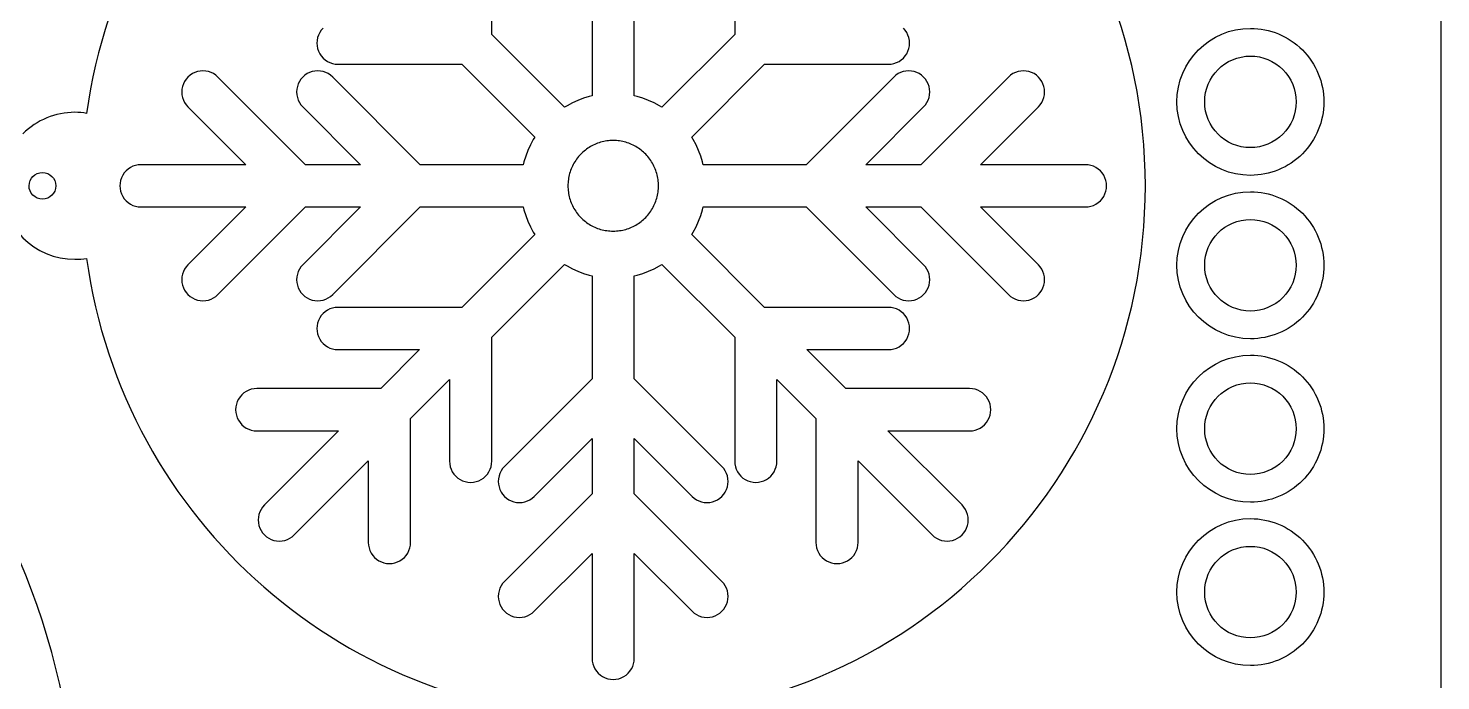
# Model space of a CAD drawing. Extents: x -10 to 300, y 40 to 641.
# Drawn here: x 149.9 to 299.8, y 134.8 to 204 of the extents above; entities that cross this region are included whole.
import ezdxf

# ---------------------------------------------------------------- set-up
doc = ezdxf.new("R2010")
doc.units = 0
doc.layers.add('Laag_1', color=7, linetype='CONTINUOUS')

msp = doc.modelspace()

# ---------------------------------------------------------------- linework, layer by layer
at = {"layer": 'Laag_1', "color": 1}
for p, q in [((299.83999, 639.840006), (299.83999, 40.160049)), ((199.126837, 203.336287), (199.126837, 216.485877)), ((224.909816, 216.485877), (224.909816, 203.336287)), ((209.777416, 207.747877), (209.777416, 196.814633)), ((214.25921, 196.814633), (214.25921, 207.747877)), ((181.223508, 203.992618), (181.030368, 203.772249)), ((243.00615, 203.772249), (242.813142, 203.992618)), ((180.586451, 202.700569), (180.56726, 202.408097)), ((180.56726, 202.408097), (180.586451, 202.115598)), ((180.643615, 202.988063), (180.586451, 202.700569)), ((180.737741, 203.265632), (180.643615, 202.988063)), ((180.867566, 203.528518), (180.737741, 203.265632)), ((181.030368, 203.772249), (180.867566, 203.528518)), ((206.857777, 195.605281), (199.126837, 203.336287)), ((224.909816, 203.336287), (217.178863, 195.605281)), ((243.169073, 203.528518), (243.00615, 203.772249)), ((243.29891, 203.265632), (243.169073, 203.528518)), ((243.393037, 202.988063), (243.29891, 203.265632)), ((243.450168, 202.700569), (243.393037, 202.988063)), ((243.469375, 202.408097), (243.450085, 202.700569)), ((243.450168, 202.115598), (243.469458, 202.408097)), ((180.586451, 202.115598), (180.643615, 201.828103)), ((180.643615, 201.828103), (180.737741, 201.550534)), ((180.737741, 201.550534), (180.867566, 201.287639)), ((180.867566, 201.287639), (181.030368, 201.043917)), ((181.030368, 201.043917), (181.223508, 200.823557)), ((242.813142, 200.823557), (243.00615, 201.043917)), ((243.00615, 201.043917), (243.169073, 201.287639)), ((243.169073, 201.287639), (243.29891, 201.550534)), ((243.29891, 201.550534), (243.393037, 201.828103)), ((243.393037, 201.828103), (243.450168, 202.115598)), ((167.898588, 199.394653), (167.621046, 199.300471)), ((168.186053, 199.451872), (167.898588, 199.394653)), ((168.478488, 199.471017), (168.186053, 199.451872)), ((168.771005, 199.451872), (168.478488, 199.471017)), ((169.058573, 199.394653), (168.771005, 199.451872)), ((169.336086, 199.300471), (169.058573, 199.394653)), ((180.083391, 199.394653), (179.805886, 199.300471)), ((180.370866, 199.451872), (180.083391, 199.394653)), ((180.663283, 199.471017), (180.370866, 199.451872)), ((180.955818, 199.451872), (180.663283, 199.471017)), ((181.243386, 199.394653), (180.955818, 199.451872)), ((181.223508, 200.823557), (181.444059, 200.630263)), ((181.520919, 199.300471), (181.243386, 199.394653)), ((181.444059, 200.630263), (181.687688, 200.467433)), ((181.687688, 200.467433), (181.950491, 200.337792)), ((181.950491, 200.337792), (182.228225, 200.243573)), ((182.228225, 200.243573), (182.515583, 200.186382)), ((182.515583, 200.186382), (182.808127, 200.167199)), ((182.808127, 200.167199), (195.957697, 200.167199)), ((195.957697, 200.167199), (203.688643, 192.436211)), ((220.3479, 192.436211), (228.078938, 200.167199)), ((228.078938, 200.167199), (241.228513, 200.167199)), ((241.228513, 200.167199), (241.520947, 200.186382)), ((241.520947, 200.186382), (241.808407, 200.243573)), ((241.808407, 200.243573), (242.086033, 200.337792)), ((242.086033, 200.337792), (242.34893, 200.467433)), ((242.34893, 200.467433), (242.592567, 200.630263)), ((242.793169, 199.394653), (242.515736, 199.300471)), ((242.592567, 200.630263), (242.813142, 200.823557)), ((243.080821, 199.451872), (242.793169, 199.394653)), ((243.373365, 199.471017), (243.080821, 199.451872)), ((243.66577, 199.451872), (243.373365, 199.471017)), ((243.953233, 199.394653), (243.66577, 199.451872)), ((244.230749, 199.300471), (243.953233, 199.394653)), ((254.978065, 199.394653), (254.700549, 199.300471)), ((255.265634, 199.451872), (254.978065, 199.394653)), ((255.558178, 199.471017), (255.265634, 199.451872)), ((255.850612, 199.451872), (255.558178, 199.471017)), ((256.138073, 199.394653), (255.850612, 199.451872)), ((256.415589, 199.300471), (256.138073, 199.394653)), ((166.408277, 198.087691), (166.313958, 197.810122)), ((166.5379, 198.350579), (166.408277, 198.087691)), ((166.700711, 198.594308), (166.5379, 198.350579)), ((166.893942, 198.814706), (166.700711, 198.594308)), ((167.114429, 199.007954), (166.893942, 198.814706)), ((167.35804, 199.170811), (167.114429, 199.007954)), ((167.621046, 199.300471), (167.35804, 199.170811)), ((169.59888, 199.170811), (169.336086, 199.300471)), ((169.84273, 199.007954), (169.59888, 199.170811)), ((170.063089, 198.814706), (169.84273, 199.007954)), ((179.361273, 189.516536), (170.063089, 198.814706)), ((178.593109, 198.087691), (178.49878, 197.810122)), ((178.722724, 198.350579), (178.593109, 198.087691)), ((178.885544, 198.594308), (178.722724, 198.350579)), ((179.078874, 198.814706), (178.885544, 198.594308)), ((179.299242, 199.007954), (179.078874, 198.814706)), ((179.542873, 199.170811), (179.299242, 199.007954)), ((179.805886, 199.300471), (179.542873, 199.170811)), ((181.783722, 199.170811), (181.520919, 199.300471)), ((182.027544, 199.007954), (181.783722, 199.170811)), ((182.247902, 198.814706), (182.027544, 199.007954)), ((191.546178, 189.516536), (182.247902, 198.814706)), ((241.788737, 198.814706), (232.490471, 189.516536)), ((242.009011, 199.007954), (241.788737, 198.814706)), ((242.252811, 199.170811), (242.009011, 199.007954)), ((242.515736, 199.300471), (242.252811, 199.170811)), ((244.493783, 199.170811), (244.230749, 199.300471)), ((244.737389, 199.007954), (244.493783, 199.170811)), ((253.97355, 198.814706), (244.67526, 189.516536)), ((244.957665, 198.814706), (244.737389, 199.007954)), ((245.151, 198.594308), (244.957665, 198.814706)), ((245.313926, 198.350579), (245.151, 198.594308)), ((245.443517, 198.087691), (245.313926, 198.350579)), ((245.537861, 197.810122), (245.443517, 198.087691)), ((254.193907, 199.007954), (253.97355, 198.814706)), ((254.437624, 199.170811), (254.193907, 199.007954)), ((254.700549, 199.300471), (254.437624, 199.170811)), ((256.678569, 199.170811), (256.415589, 199.300471)), ((256.922231, 199.007954), (256.678569, 199.170811)), ((257.14267, 198.814706), (256.922231, 199.007954)), ((257.335814, 198.594308), (257.14267, 198.814706)), ((257.498711, 198.350579), (257.335814, 198.594308)), ((257.62833, 198.087691), (257.498711, 198.350579)), ((257.722674, 197.810122), (257.62833, 198.087691)), ((166.256804, 197.522647), (166.237621, 197.230138)), ((166.237621, 197.230138), (166.256804, 196.937639)), ((166.313958, 197.810122), (166.256804, 197.522647)), ((166.256804, 196.937639), (166.313958, 196.650162)), ((166.313958, 196.650162), (166.408277, 196.372593)), ((166.408277, 196.372593), (166.5379, 196.109698)), ((178.441617, 197.522647), (178.422434, 197.230138)), ((178.422434, 197.230138), (178.441617, 196.937639)), ((178.49878, 197.810122), (178.441617, 197.522647)), ((178.441617, 196.937639), (178.49878, 196.650162)), ((178.49878, 196.650162), (178.593109, 196.372593)), ((178.593109, 196.372593), (178.722724, 196.109698)), ((208.866929, 196.55928), (208.266558, 196.333274)), ((209.480912, 196.74549), (208.866929, 196.55928)), ((209.777416, 196.814633), (209.480912, 196.74549)), ((214.555728, 196.74549), (214.25921, 196.814633)), ((215.16961, 196.55928), (214.555728, 196.74549)), ((215.770081, 196.333274), (215.16961, 196.55928)), ((245.313926, 196.109698), (245.443517, 196.372593)), ((245.443517, 196.372593), (245.537861, 196.650162)), ((245.594911, 197.522647), (245.537861, 197.810122)), ((245.537861, 196.650162), (245.594911, 196.937639)), ((245.614201, 197.230138), (245.594911, 197.522647)), ((245.594911, 196.937639), (245.614281, 197.230138)), ((257.498711, 196.109698), (257.62833, 196.372593)), ((257.62833, 196.372593), (257.722674, 196.650162)), ((257.779834, 197.522647), (257.722674, 197.810122)), ((257.722674, 196.650162), (257.779834, 196.937639)), ((257.799014, 197.230138), (257.779724, 197.522647)), ((257.779834, 196.937639), (257.799097, 197.230138)), ((166.5379, 196.109698), (166.700711, 195.865976)), ((166.700711, 195.865976), (166.893942, 195.64558)), ((166.893942, 195.64558), (173.023079, 189.516536)), ((178.722724, 196.109698), (178.885544, 195.865976)), ((178.885544, 195.865976), (179.078874, 195.64558)), ((179.078874, 195.64558), (185.207809, 189.516536)), ((207.11641, 195.766084), (206.857777, 195.605281)), ((207.682193, 196.068492), (207.11641, 195.766084)), ((208.266558, 196.333274), (207.682193, 196.068492)), ((216.354457, 196.068492), (215.770081, 196.333274)), ((216.920212, 195.766084), (216.354457, 196.068492)), ((217.178863, 195.605281), (216.920212, 195.766084)), ((238.828826, 189.516536), (244.957665, 195.64558)), ((244.957665, 195.64558), (245.151, 195.865976)), ((245.151, 195.865976), (245.313926, 196.109698)), ((251.013447, 189.516536), (257.14267, 195.64558)), ((257.14267, 195.64558), (257.335814, 195.865976)), ((257.335814, 195.865976), (257.498711, 196.109698)), ((203.527918, 192.177595), (203.225553, 191.611799)), ((203.688643, 192.436211), (203.527918, 192.177595)), ((210.684319, 191.891023), (210.524883, 191.841906)), ((210.845706, 191.934669), (210.684319, 191.891023)), ((211.008872, 191.972719), (210.845706, 191.934669)), ((211.173734, 192.00513), (211.008872, 191.972719)), ((211.340108, 192.03181), (211.173734, 192.00513)), ((211.507876, 192.05267), (211.340108, 192.03181)), ((211.676919, 192.067627), (211.507876, 192.05267)), ((211.847103, 192.076756), (211.676919, 192.067627)), ((212.018281, 192.079895), (211.847103, 192.076756)), ((212.189245, 192.076832), (212.018049, 192.07997)), ((212.018265, 192.079904), (212.018265, 192.079904)), ((212.359415, 192.067702), (212.189245, 192.076832)), ((212.528463, 192.0527), (212.359415, 192.067702)), ((212.696249, 192.03184), (212.528463, 192.0527)), ((212.862619, 192.00516), (212.696249, 192.03184)), ((213.027468, 191.972749), (212.862619, 192.00516)), ((213.190645, 191.934699), (213.027468, 191.972749)), ((213.352034, 191.891053), (213.190645, 191.934699)), ((213.511469, 191.841931), (213.352034, 191.891053)), ((220.508723, 192.177595), (220.3479, 192.436211)), ((220.811101, 191.611799), (220.508723, 192.177595)), ((202.734714, 190.427011), (202.548427, 189.813096)), ((202.960742, 191.027442), (202.734714, 190.427011)), ((203.225553, 191.611799), (202.960742, 191.027442)), ((208.344581, 190.371814), (208.238233, 190.241073)), ((208.454996, 190.498367), (208.344581, 190.371814)), ((208.569483, 190.620657), (208.454996, 190.498367)), ((208.687878, 190.738595), (208.569483, 190.620657)), ((208.810182, 190.852126), (208.687878, 190.738595)), ((208.936067, 190.961156), (208.810182, 190.852126)), ((209.065537, 191.065611), (208.936067, 190.961156)), ((209.198427, 191.165424), (209.065537, 191.065611)), ((209.334577, 191.260511), (209.198427, 191.165424)), ((209.473815, 191.350798), (209.334577, 191.260511)), ((209.615989, 191.436206), (209.473815, 191.350798)), ((209.761092, 191.51665), (209.615989, 191.436206)), ((209.908965, 191.592075), (209.761092, 191.51665)), ((210.059444, 191.662392), (209.908965, 191.592075)), ((210.212367, 191.727522), (210.059444, 191.662392)), ((210.367564, 191.787386), (210.212367, 191.727522)), ((210.524883, 191.841906), (210.367564, 191.787386)), ((213.668789, 191.787412), (213.511469, 191.841931)), ((213.82399, 191.727546), (213.668789, 191.787412)), ((213.976908, 191.662413), (213.82399, 191.727546)), ((214.127387, 191.592101), (213.976908, 191.662413)), ((214.275096, 191.51668), (214.127387, 191.592101)), ((214.420198, 191.436227), (214.275096, 191.51668)), ((214.562377, 191.350828), (214.420198, 191.436227)), ((214.701615, 191.260541), (214.562377, 191.350828)), ((214.837764, 191.165445), (214.701615, 191.260541)), ((214.97065, 191.065632), (214.837764, 191.165445)), ((215.100121, 190.961177), (214.97065, 191.065632)), ((215.226005, 190.852151), (215.100121, 190.961177)), ((215.348313, 190.73862), (215.226005, 190.852151)), ((215.466869, 190.620682), (215.348313, 190.73862)), ((215.581357, 190.498392), (215.466869, 190.620682)), ((215.69177, 190.371844), (215.581357, 190.498392)), ((215.798115, 190.241094), (215.69177, 190.371844)), ((221.075884, 191.027442), (220.811101, 191.611799)), ((221.301816, 190.427011), (221.075884, 191.027442)), ((221.488099, 189.813096), (221.301816, 190.427011)), ((279.640478, 191.326637), (279.640478, 191.326637)), ((160.542329, 189.053463), (160.32186, 188.860206)), ((160.785968, 189.21633), (160.542329, 189.053463)), ((161.048863, 189.345981), (160.785968, 189.21633)), ((161.326487, 189.440172), (161.048863, 189.345981)), ((161.613953, 189.497399), (161.326487, 189.440172)), ((161.906488, 189.516536), (161.613953, 189.497399)), ((173.023079, 189.516536), (161.906488, 189.516536)), ((185.207809, 189.516536), (179.361273, 189.516536)), ((202.479358, 189.516536), (191.546178, 189.516536)), ((202.548427, 189.813096), (202.479358, 189.516536)), ((207.50024, 188.909023), (207.445851, 188.750065)), ((207.560333, 189.066454), (207.50024, 188.909023)), ((207.62613, 189.222215), (207.560333, 189.066454)), ((207.697624, 189.37611), (207.62613, 189.222215)), ((207.774812, 189.528021), (207.697624, 189.37611)), ((207.85771, 189.67778), (207.774812, 189.528021)), ((207.945746, 189.824491), (207.857482, 189.677759)), ((208.038736, 189.967332), (207.945746, 189.824491)), ((208.136289, 190.106213), (208.038736, 189.967332)), ((208.238233, 190.241073), (208.136289, 190.106213)), ((215.900068, 190.106234), (215.798115, 190.241094)), ((215.997613, 189.967353), (215.900068, 190.106234)), ((216.090607, 189.824516), (215.997613, 189.967353)), ((216.178876, 189.67778), (216.090607, 189.824516)), ((216.261763, 189.527989), (216.178876, 189.677753)), ((216.338966, 189.376078), (216.261763, 189.527989)), ((216.410455, 189.222179), (216.338966, 189.376078)), ((216.476248, 189.066427), (216.410455, 189.222179)), ((216.53634, 188.908996), (216.476248, 189.066427)), ((216.590739, 188.75003), (216.53634, 188.908996)), ((221.557277, 189.516536), (221.488099, 189.813096)), ((232.490471, 189.516536), (221.557277, 189.516536)), ((244.67526, 189.516536), (238.828826, 189.516536)), ((262.130138, 189.516536), (251.013447, 189.516536)), ((262.422653, 189.497399), (262.130138, 189.516536)), ((262.710115, 189.440172), (262.422653, 189.497399)), ((262.98774, 189.345981), (262.710115, 189.440172)), ((263.250555, 189.21633), (262.98774, 189.345981)), ((263.494274, 189.053463), (263.250555, 189.21633)), ((263.71474, 188.860206), (263.494274, 189.053463)), ((151.44937, 188.697552), (151.44937, 188.697552)), ((159.684731, 187.568148), (159.665548, 187.275675)), ((159.741967, 187.855633), (159.684731, 187.568148)), ((159.836094, 188.133211), (159.741967, 187.855633)), ((159.965819, 188.396088), (159.836094, 188.133211)), ((160.128749, 188.639829), (159.965819, 188.396088)), ((160.32186, 188.860206), (160.128749, 188.639829)), ((207.21696, 187.441545), (207.213822, 187.275681)), ((207.225114, 187.607253), (207.21696, 187.441545)), ((207.2398, 187.772662), (207.225114, 187.607253)), ((207.259899, 187.937604), (207.2398, 187.772662)), ((207.28564, 188.101938), (207.259899, 187.937604)), ((207.317065, 188.265498), (207.28564, 188.101938)), ((207.354176, 188.428144), (207.317065, 188.265498)), ((207.39715, 188.589712), (207.354176, 188.428144)), ((207.445851, 188.750065), (207.39715, 188.589712)), ((216.639427, 188.589685), (216.590739, 188.75003)), ((216.6824, 188.428117), (216.639427, 188.589685)), ((216.719512, 188.265466), (216.6824, 188.428117)), ((216.750936, 188.101907), (216.719512, 188.265466)), ((216.776677, 187.937573), (216.750936, 188.101907)), ((216.796731, 187.772631), (216.776677, 187.937573)), ((216.811417, 187.607223), (216.796731, 187.772631)), ((216.819571, 187.441514), (216.811417, 187.607223)), ((216.822709, 187.27565), (216.819571, 187.441514)), ((263.907856, 188.639829), (263.71474, 188.860206)), ((264.070698, 188.396088), (263.907856, 188.639829)), ((264.20048, 188.133211), (264.070698, 188.396088)), ((264.294634, 187.855633), (264.20048, 188.133211)), ((264.351793, 187.568148), (264.294634, 187.855633)), ((264.371056, 187.275675), (264.351684, 187.568148)), ((279.640478, 188.38479), (279.640478, 188.38479)), ((159.665548, 187.275675), (159.684731, 186.983186)), ((159.684731, 186.983186), (159.741967, 186.695691)), ((159.741967, 186.695691), (159.836094, 186.418122)), ((159.836094, 186.418122), (159.965819, 186.155236)), ((159.965819, 186.155236), (160.128749, 185.911505)), ((160.128749, 185.911505), (160.32186, 185.691127)), ((207.213822, 187.275681), (207.21696, 187.109811)), ((207.21696, 187.109811), (207.225114, 186.944099)), ((207.225114, 186.944099), (207.2398, 186.7787)), ((207.2398, 186.7787), (207.259899, 186.613758)), ((207.259899, 186.613758), (207.28564, 186.449424)), ((207.28564, 186.449424), (207.317065, 186.28586)), ((207.317065, 186.28586), (207.354176, 186.123214)), ((207.354176, 186.123214), (207.39715, 185.961646)), ((207.39715, 185.961646), (207.445851, 185.801296)), ((216.590739, 185.801269), (216.639427, 185.961615)), ((216.639427, 185.961615), (216.6824, 186.123187)), ((216.6824, 186.123187), (216.719512, 186.285829)), ((216.719512, 186.285829), (216.750936, 186.449397)), ((216.750936, 186.449397), (216.776677, 186.613726)), ((216.776677, 186.613726), (216.796731, 186.778673)), ((216.796731, 186.778673), (216.811417, 186.944071)), ((216.811417, 186.944071), (216.819571, 187.109785)), ((216.819571, 187.109785), (216.822709, 187.27565)), ((263.71474, 185.691127), (263.907856, 185.911505)), ((263.907856, 185.911505), (264.070698, 186.155236)), ((264.070698, 186.155236), (264.20048, 186.418122)), ((264.20048, 186.418122), (264.294634, 186.695691)), ((264.294634, 186.695691), (264.351793, 186.983186)), ((264.351793, 186.983186), (264.371056, 187.275675)), ((160.32186, 185.691127), (160.542329, 185.497869)), ((160.542329, 185.497869), (160.785968, 185.334984)), ((160.785968, 185.334984), (161.048863, 185.205351)), ((161.048863, 185.205351), (161.326487, 185.11116)), ((161.326487, 185.11116), (161.613953, 185.053942)), ((161.613953, 185.053942), (161.906488, 185.034805)), ((161.906488, 185.034805), (173.023079, 185.034805)), ((173.023079, 185.034805), (166.893942, 178.905734)), ((170.063089, 175.736628), (179.361273, 185.034805)), ((185.207809, 185.034805), (179.078874, 178.905734)), ((179.361273, 185.034805), (185.207809, 185.034805)), ((182.247902, 175.736628), (191.546178, 185.034805)), ((191.546178, 185.034805), (202.479358, 185.034805)), ((202.479358, 185.034805), (202.548427, 184.738236)), ((202.548427, 184.738236), (202.734714, 184.124303)), ((207.445851, 185.801296), (207.50024, 185.642335)), ((207.50024, 185.642335), (207.560333, 185.484904)), ((207.560333, 185.484904), (207.62613, 185.329147)), ((207.62613, 185.329147), (207.697624, 185.175248)), ((207.697624, 185.175248), (207.774812, 185.023336)), ((207.774812, 185.023336), (207.85771, 184.873582)), ((207.85771, 184.873551), (207.945974, 184.726819)), ((207.945974, 184.726819), (208.038964, 184.583973)), ((208.038964, 184.583973), (208.136517, 184.445092)), ((208.136517, 184.445092), (208.238461, 184.310228)), ((215.798343, 184.310274), (215.900296, 184.445134)), ((215.900296, 184.445134), (215.997845, 184.584019)), ((215.997845, 184.584019), (216.090831, 184.726857)), ((216.090831, 184.726857), (216.179104, 184.873593)), ((216.178876, 184.873551), (216.261763, 185.023306)), ((216.261763, 185.023306), (216.338966, 185.175221)), ((216.338966, 185.175221), (216.410455, 185.32912)), ((216.410455, 185.32912), (216.476248, 185.484877)), ((216.476248, 185.484877), (216.53634, 185.642308)), ((216.53634, 185.642308), (216.590739, 185.801269)), ((221.301816, 184.124303), (221.488099, 184.738236)), ((221.488099, 184.738236), (221.557277, 185.034805)), ((221.557277, 185.034805), (232.490471, 185.034805)), ((232.490471, 185.034805), (241.788737, 175.736628)), ((244.957665, 178.905734), (238.828826, 185.034805)), ((238.828826, 185.034805), (244.67526, 185.034805)), ((244.67526, 185.034805), (253.97355, 175.736628)), ((257.14267, 178.905734), (251.013447, 185.034805)), ((251.013447, 185.034805), (262.130138, 185.034805)), ((262.130138, 185.034805), (262.422653, 185.053942)), ((262.422653, 185.053942), (262.710115, 185.11116)), ((262.710115, 185.11116), (262.98774, 185.205351)), ((262.98774, 185.205351), (263.250555, 185.334984)), ((263.250555, 185.334984), (263.494274, 185.497869)), ((263.494274, 185.497869), (263.71474, 185.691127)), ((202.734714, 184.124303), (202.960742, 183.523908)), ((202.960742, 183.523908), (203.225553, 182.939533)), ((203.225553, 182.939533), (203.527918, 182.373746)), ((208.238461, 184.310228), (208.344805, 184.179491)), ((208.344805, 184.179491), (208.455224, 184.052938)), ((208.455224, 184.052938), (208.569712, 183.930648)), ((208.569712, 183.930648), (208.688106, 183.812713)), ((208.688106, 183.812713), (208.810411, 183.69918)), ((208.810411, 183.69918), (208.9363, 183.590149)), ((208.9363, 183.590149), (209.06577, 183.48569)), ((209.06577, 183.48569), (209.19866, 183.385881)), ((209.19866, 183.385881), (209.334805, 183.29079)), ((209.334805, 183.29079), (209.474043, 183.200508)), ((209.474043, 183.200508), (209.616218, 183.115099)), ((209.616218, 183.115099), (209.76132, 183.034651)), ((209.76132, 183.034651), (209.909197, 182.959235)), ((209.909197, 182.959235), (210.059673, 182.888909)), ((210.059673, 182.888909), (210.212595, 182.823783)), ((213.824218, 182.823825), (213.977137, 182.888951)), ((213.977137, 182.888951), (214.127616, 182.959272)), ((214.127616, 182.959272), (214.275324, 183.034693)), ((214.275324, 183.034693), (214.420431, 183.115141)), ((214.420431, 183.115141), (214.562601, 183.200539)), ((214.562601, 183.200539), (214.701844, 183.290832)), ((214.701844, 183.290832), (214.837987, 183.385927)), ((214.837987, 183.385927), (214.970878, 183.485736)), ((214.970878, 183.485736), (215.100349, 183.590191)), ((215.100349, 183.590191), (215.226233, 183.699226)), ((215.226233, 183.699226), (215.348541, 183.812746)), ((215.348541, 183.812746), (215.467098, 183.930691)), ((215.467098, 183.930691), (215.581585, 184.05298)), ((215.581585, 184.05298), (215.692003, 184.179532)), ((215.692003, 184.179532), (215.798343, 184.310274)), ((220.508723, 182.373746), (220.811101, 182.939533)), ((220.811101, 182.939533), (221.075884, 183.523908)), ((221.075884, 183.523908), (221.301816, 184.124303)), ((203.688643, 182.115148), (195.957697, 174.384124)), ((203.527918, 182.373746), (203.688643, 182.115148)), ((210.212595, 182.823783), (210.367792, 182.763919)), ((210.367792, 182.763919), (210.525111, 182.709381)), ((210.525111, 182.709381), (210.684547, 182.660264)), ((210.684547, 182.660264), (210.845939, 182.616618)), ((210.845939, 182.616618), (211.0091, 182.578568)), ((211.0091, 182.578568), (211.173958, 182.546157)), ((211.173958, 182.546157), (211.340332, 182.519477)), ((211.340332, 182.519477), (211.508109, 182.498617)), ((211.508109, 182.498617), (211.677147, 182.483661)), ((211.677147, 182.483661), (211.847332, 182.474531)), ((211.847332, 182.474531), (212.01851, 182.471392)), ((212.018281, 182.47143), (212.189478, 182.474568)), ((212.189478, 182.474568), (212.359639, 182.483698)), ((212.359639, 182.483698), (212.528682, 182.498654)), ((212.528682, 182.498654), (212.696477, 182.519515)), ((212.696477, 182.519515), (212.862851, 182.546195)), ((212.862851, 182.546195), (213.027691, 182.578606)), ((213.027691, 182.578606), (213.190869, 182.616656)), ((213.190869, 182.616656), (213.352258, 182.660302)), ((213.352258, 182.660302), (213.511698, 182.709419)), ((213.511698, 182.709419), (213.669013, 182.763961)), ((213.669013, 182.763961), (213.824218, 182.823825)), ((220.3479, 182.115148), (220.508723, 182.373746)), ((228.078938, 174.384124), (220.3479, 182.115148)), ((166.5379, 178.441625), (166.408277, 178.178748)), ((166.700711, 178.685356), (166.5379, 178.441625)), ((166.893942, 178.905734), (166.700711, 178.685356)), ((178.722724, 178.441625), (178.593109, 178.178748)), ((178.885544, 178.685356), (178.722724, 178.441625)), ((179.078874, 178.905734), (178.885544, 178.685356)), ((199.126837, 171.215045), (206.857777, 178.946051)), ((206.857777, 178.946051), (207.11641, 178.785248)), ((207.11641, 178.785248), (207.682193, 178.482822)), ((207.682193, 178.482822), (208.266558, 178.218067)), ((215.770081, 178.218067), (216.354457, 178.482822)), ((216.354457, 178.482822), (216.920212, 178.785248)), ((216.920212, 178.785248), (217.178863, 178.946051)), ((217.178863, 178.946051), (224.909816, 171.215045)), ((245.151, 178.685356), (244.957665, 178.905734)), ((245.313926, 178.441625), (245.151, 178.685356)), ((245.443517, 178.178748), (245.313926, 178.441625)), ((257.335814, 178.685356), (257.14267, 178.905734)), ((257.498711, 178.441625), (257.335814, 178.685356)), ((257.62833, 178.178748), (257.498711, 178.441625)), ((166.256804, 177.613675), (166.237621, 177.321185)), ((166.237621, 177.321185), (166.256804, 177.028687)), ((166.313958, 177.901179), (166.256804, 177.613675)), ((166.256804, 177.028687), (166.313958, 176.74121)), ((166.408277, 178.178748), (166.313958, 177.901179)), ((178.441617, 177.613675), (178.422434, 177.321185)), ((178.422434, 177.321185), (178.441617, 177.028687)), ((178.49878, 177.901179), (178.441617, 177.613675)), ((178.441617, 177.028687), (178.49878, 176.74121)), ((178.593109, 178.178748), (178.49878, 177.901179)), ((208.266558, 178.218067), (208.866929, 177.992071)), ((208.866929, 177.992071), (209.480912, 177.805842)), ((209.480912, 177.805842), (209.777416, 177.736682)), ((209.777416, 177.736682), (209.777416, 166.803437)), ((214.25921, 177.736682), (214.555728, 177.805842)), ((214.25921, 166.803437), (214.25921, 177.736682)), ((214.555728, 177.805842), (215.16961, 177.992071)), ((215.16961, 177.992071), (215.770081, 178.218067)), ((245.537861, 177.901179), (245.443517, 178.178748)), ((245.594911, 177.613675), (245.537861, 177.901179)), ((245.537861, 176.74121), (245.594911, 177.028687)), ((245.614201, 177.321185), (245.594911, 177.613675)), ((245.594911, 177.028687), (245.614281, 177.321185)), ((257.722674, 177.901179), (257.62833, 178.178748)), ((257.779834, 177.613675), (257.722674, 177.901179)), ((257.722674, 176.74121), (257.779834, 177.028687)), ((257.799014, 177.321185), (257.779724, 177.613675)), ((257.779834, 177.028687), (257.799097, 177.321185)), ((166.313958, 176.74121), (166.408277, 176.463641)), ((166.408277, 176.463641), (166.5379, 176.200746)), ((166.5379, 176.200746), (166.700711, 175.957024)), ((166.700711, 175.957024), (166.893942, 175.736628)), ((166.893942, 175.736628), (167.114429, 175.543361)), ((167.114429, 175.543361), (167.35804, 175.380513)), ((169.59888, 175.380513), (169.84273, 175.543361)), ((169.84273, 175.543361), (170.063089, 175.736628)), ((178.49878, 176.74121), (178.593109, 176.463641)), ((178.593109, 176.463641), (178.722724, 176.200746)), ((178.722724, 176.200746), (178.885544, 175.957024)), ((178.885544, 175.957024), (179.078874, 175.736628)), ((179.078874, 175.736628), (179.299242, 175.543361)), ((179.299242, 175.543361), (179.542873, 175.380513)), ((181.783722, 175.380513), (182.027544, 175.543361)), ((182.027544, 175.543361), (182.247902, 175.736628)), ((241.788737, 175.736628), (242.009011, 175.543361)), ((242.009011, 175.543361), (242.252811, 175.380513)), ((244.493783, 175.380513), (244.737389, 175.543361)), ((244.737389, 175.543361), (244.957665, 175.736628)), ((244.957665, 175.736628), (245.151, 175.957024)), ((245.151, 175.957024), (245.313926, 176.200746)), ((245.313926, 176.200746), (245.443517, 176.463641)), ((245.443517, 176.463641), (245.537861, 176.74121)), ((253.97355, 175.736628), (254.193907, 175.543361)), ((254.193907, 175.543361), (254.437624, 175.380513)), ((256.678569, 175.380513), (256.922231, 175.543361)), ((256.922231, 175.543361), (257.14267, 175.736628)), ((257.14267, 175.736628), (257.335814, 175.957024)), ((257.335814, 175.957024), (257.498711, 176.200746)), ((257.498711, 176.200746), (257.62833, 176.463641)), ((257.62833, 176.463641), (257.722674, 176.74121)), ((167.35804, 175.380513), (167.621046, 175.250861)), ((167.621046, 175.250861), (167.898588, 175.156661)), ((167.898588, 175.156661), (168.186053, 175.099461)), ((168.186053, 175.099461), (168.478488, 175.080306)), ((168.478488, 175.080306), (168.771005, 175.099461)), ((168.771005, 175.099461), (169.058573, 175.156661)), ((169.058573, 175.156661), (169.336086, 175.250861)), ((169.336086, 175.250861), (169.59888, 175.380513)), ((179.542873, 175.380513), (179.805886, 175.250861)), ((179.805886, 175.250861), (180.083391, 175.156661)), ((180.083391, 175.156661), (180.370866, 175.099461)), ((180.370866, 175.099461), (180.663283, 175.080306)), ((180.663283, 175.080306), (180.955818, 175.099461)), ((180.955818, 175.099461), (181.243386, 175.156661)), ((181.444059, 173.921051), (181.223508, 173.727775)), ((181.243386, 175.156661), (181.520919, 175.250861)), ((181.687688, 174.08389), (181.444059, 173.921051)), ((181.520919, 175.250861), (181.783722, 175.380513)), ((181.950491, 174.21354), (181.687688, 174.08389)), ((182.228225, 174.30776), (181.950491, 174.21354)), ((182.515583, 174.364951), (182.228225, 174.30776)), ((182.808127, 174.384124), (182.515583, 174.364951)), ((195.957697, 174.384124), (182.808127, 174.384124)), ((241.228513, 174.384124), (228.078938, 174.384124)), ((241.520947, 174.364951), (241.228513, 174.384124)), ((241.808407, 174.30776), (241.520947, 174.364951)), ((242.086033, 174.21354), (241.808407, 174.30776)), ((242.34893, 174.08389), (242.086033, 174.21354)), ((242.252811, 175.380513), (242.515736, 175.250861)), ((242.592567, 173.921051), (242.34893, 174.08389)), ((242.515736, 175.250861), (242.793169, 175.156661)), ((242.813142, 173.727775), (242.592567, 173.921051)), ((242.793169, 175.156661), (243.080821, 175.099461)), ((243.080821, 175.099461), (243.373365, 175.080306)), ((243.373365, 175.080306), (243.66577, 175.099461)), ((243.66577, 175.099461), (243.953233, 175.156661)), ((243.953233, 175.156661), (244.230749, 175.250861)), ((244.230749, 175.250861), (244.493783, 175.380513)), ((254.437624, 175.380513), (254.700549, 175.250861)), ((254.700549, 175.250861), (254.978065, 175.156661)), ((254.978065, 175.156661), (255.265634, 175.099461)), ((255.265634, 175.099461), (255.558178, 175.080306)), ((255.558178, 175.080306), (255.850612, 175.099461)), ((255.850612, 175.099461), (256.138073, 175.156661)), ((256.138073, 175.156661), (256.415589, 175.250861)), ((256.415589, 175.250861), (256.678569, 175.380513)), ((279.640478, 173.995118), (279.640478, 173.995118)), ((180.586451, 172.435725), (180.56726, 172.143217)), ((180.643615, 172.723211), (180.586451, 172.435725)), ((180.737741, 173.00078), (180.643615, 172.723211)), ((180.867566, 173.263684), (180.737741, 173.00078)), ((181.030368, 173.507415), (180.867566, 173.263684)), ((181.223508, 173.727775), (181.030368, 173.507415)), ((243.00615, 173.507415), (242.813142, 173.727775)), ((243.169073, 173.263684), (243.00615, 173.507415)), ((243.29891, 173.00078), (243.169073, 173.263684)), ((243.393037, 172.723211), (243.29891, 173.00078)), ((243.450168, 172.435725), (243.393037, 172.723211)), ((243.469375, 172.143217), (243.450085, 172.435725)), ((180.56726, 172.143217), (180.586451, 171.850746)), ((180.586451, 171.850746), (180.643615, 171.56326)), ((180.643615, 171.56326), (180.737741, 171.2857)), ((180.737741, 171.2857), (180.867566, 171.022814)), ((180.867566, 171.022814), (181.030368, 170.779056)), ((199.126837, 158.065439), (199.126837, 171.215045)), ((224.909816, 171.215045), (224.909816, 158.065439)), ((243.00615, 170.779056), (243.169073, 171.022814)), ((243.169073, 171.022814), (243.29891, 171.2857)), ((243.29891, 171.2857), (243.393037, 171.56326)), ((243.393037, 171.56326), (243.450168, 171.850746)), ((243.450168, 171.850746), (243.469458, 172.143217)), ((279.640478, 171.053271), (279.640478, 171.053271)), ((181.030368, 170.779056), (181.223508, 170.558714)), ((181.223508, 170.558714), (181.444059, 170.36542)), ((181.444059, 170.36542), (181.687688, 170.202563)), ((181.687688, 170.202563), (181.950491, 170.07293)), ((181.950491, 170.07293), (182.228225, 169.978804)), ((182.228225, 169.978804), (182.515583, 169.921465)), ((182.515583, 169.921465), (182.808127, 169.902411)), ((182.808127, 169.902411), (191.475908, 169.902411)), ((191.475908, 169.902411), (187.341599, 165.76817)), ((236.694957, 165.76817), (232.560636, 169.902411)), ((232.560636, 169.902411), (241.228513, 169.902411)), ((241.228513, 169.902411), (241.520947, 169.921465)), ((241.520947, 169.921465), (241.808407, 169.978804)), ((241.808407, 169.978804), (242.086033, 170.07293)), ((242.086033, 170.07293), (242.34893, 170.202563)), ((242.34893, 170.202563), (242.592567, 170.36542)), ((242.592567, 170.36542), (242.813142, 170.558714)), ((242.813142, 170.558714), (243.00615, 170.779056)), ((190.510829, 162.598999), (194.645139, 166.733245)), ((194.645139, 166.733245), (194.645139, 158.065439)), ((209.777416, 166.803437), (200.479247, 157.505214)), ((223.557265, 157.505214), (214.25921, 166.803437)), ((229.391487, 158.065439), (229.391487, 166.733245)), ((229.391487, 166.733245), (233.525806, 162.598999)), ((172.41436, 164.891355), (172.251542, 164.64772)), ((172.607692, 165.111852), (172.41436, 164.891355)), ((172.828052, 165.30501), (172.607692, 165.111852)), ((173.071718, 165.467866), (172.828052, 165.30501)), ((173.334713, 165.597659), (173.071718, 165.467866)), ((173.612127, 165.691786), (173.334713, 165.597659)), ((173.899593, 165.748946), (173.612127, 165.691786)), ((174.192119, 165.76817), (173.899593, 165.748946)), ((187.341599, 165.76817), (174.192119, 165.76817)), ((249.844504, 165.76817), (236.694957, 165.76817)), ((250.136938, 165.748946), (249.844504, 165.76817)), ((250.424398, 165.691786), (250.136938, 165.748946)), ((250.701914, 165.597659), (250.424398, 165.691786)), ((250.96495, 165.467866), (250.701914, 165.597659)), ((251.208556, 165.30501), (250.96495, 165.467866)), ((251.428941, 165.111852), (251.208556, 165.30501)), ((251.622276, 164.891355), (251.428941, 165.111852)), ((251.785092, 164.64772), (251.622276, 164.891355)), ((171.970453, 163.819762), (171.951161, 163.527277)), ((171.951161, 163.527277), (171.970453, 163.234786)), ((172.027607, 164.107211), (171.970453, 163.819762)), ((172.121845, 164.384876), (172.027607, 164.107211)), ((172.251542, 164.64772), (172.121845, 164.384876)), ((251.914711, 164.384876), (251.785092, 164.64772)), ((252.009028, 164.107211), (251.914711, 164.384876)), ((252.066159, 163.819762), (252.009028, 164.107211)), ((252.085366, 163.527277), (252.066076, 163.819762)), ((252.066159, 163.234786), (252.085477, 163.527277)), ((171.970453, 163.234786), (172.027607, 162.947352)), ((172.027607, 162.947352), (172.121845, 162.669687)), ((172.121845, 162.669687), (172.251542, 162.406828)), ((172.251542, 162.406828), (172.41436, 162.163041)), ((172.41436, 162.163041), (172.607692, 161.942696)), ((172.607692, 161.942696), (172.828052, 161.749393)), ((190.510829, 149.449411), (190.510829, 162.598999)), ((233.525806, 162.598999), (233.525806, 149.449411)), ((251.208556, 161.749393), (251.428941, 161.942696)), ((251.428941, 161.942696), (251.622276, 162.163041)), ((251.622276, 162.163041), (251.785092, 162.406828)), ((251.785092, 162.406828), (251.914711, 162.669687)), ((251.914711, 162.669687), (252.009028, 162.947352)), ((252.009028, 162.947352), (252.066159, 163.234786)), ((172.828052, 161.749393), (173.071718, 161.586535)), ((173.071718, 161.586535), (173.334713, 161.456902)), ((173.334713, 161.456902), (173.612127, 161.362775)), ((173.612127, 161.362775), (173.899593, 161.305602)), ((173.899593, 161.305602), (174.192119, 161.286396)), ((174.192119, 161.286396), (182.859901, 161.286396)), ((182.859901, 161.286396), (174.999354, 153.425684)), ((203.64838, 154.336213), (209.777416, 160.465119)), ((209.777416, 160.465119), (209.777416, 154.618608)), ((214.25921, 154.618608), (214.25921, 160.465119)), ((214.25921, 160.465119), (220.388255, 154.336213)), ((249.037203, 153.425684), (241.176654, 161.286396)), ((241.176654, 161.286396), (249.844504, 161.286396)), ((249.844504, 161.286396), (250.136938, 161.305602)), ((250.136938, 161.305602), (250.424398, 161.362775)), ((250.424398, 161.362775), (250.701914, 161.456902)), ((250.701914, 161.456902), (250.96495, 161.586535)), ((250.96495, 161.586535), (251.208556, 161.749393)), ((178.168375, 150.256683), (186.02903, 158.117212)), ((186.02903, 158.117212), (186.02903, 149.449411)), ((194.645139, 158.065439), (194.663918, 157.772948)), ((194.66411, 157.772948), (194.721475, 157.485514)), ((194.721475, 157.485514), (194.815602, 157.207834)), ((198.956161, 157.207834), (199.050399, 157.485514)), ((199.050399, 157.485514), (199.107653, 157.772948)), ((199.107653, 157.772948), (199.126928, 158.065439)), ((200.479247, 157.505214), (200.286025, 157.284873)), ((223.750601, 157.284873), (223.557265, 157.505214)), ((224.909816, 158.065439), (224.929082, 157.772948)), ((224.929, 157.772948), (224.986242, 157.485514)), ((224.986242, 157.485514), (225.080364, 157.207834)), ((229.221024, 157.207834), (229.315151, 157.485514)), ((229.315151, 157.485514), (229.372502, 157.772948)), ((229.372502, 157.772948), (229.391791, 158.065439)), ((238.007587, 149.449411), (238.007587, 158.117212)), ((238.007587, 158.117212), (245.868247, 150.256683)), ((194.815602, 157.207834), (194.945217, 156.944994)), ((194.945217, 156.944994), (195.108037, 156.701355)), ((195.108037, 156.701355), (195.301368, 156.480863)), ((195.301368, 156.480863), (195.521726, 156.287705)), ((195.521726, 156.287705), (195.765457, 156.124849)), ((195.765457, 156.124849), (196.028352, 155.995051)), ((196.028352, 155.995051), (196.305884, 155.900924)), ((196.305884, 155.900924), (196.593452, 155.843764)), ((197.178404, 155.843764), (197.465861, 155.900924)), ((197.465861, 155.900924), (197.743503, 155.995051)), ((197.743503, 155.995051), (198.006398, 156.124849)), ((198.006398, 156.124849), (198.250028, 156.287705)), ((198.250028, 156.287705), (198.470406, 156.480863)), ((198.470406, 156.480863), (198.663727, 156.701355)), ((198.663727, 156.701355), (198.826547, 156.944994)), ((198.826547, 156.944994), (198.956161, 157.207834)), ((199.842109, 156.213115), (199.822825, 155.920624)), ((199.822917, 155.920624), (199.842301, 155.628148)), ((199.899253, 156.500723), (199.842109, 156.213115)), ((199.99359, 156.778228), (199.899253, 156.500723)), ((200.123205, 157.041073), (199.99359, 156.778228)), ((200.286025, 157.284873), (200.123205, 157.041073)), ((223.913417, 157.041073), (223.750601, 157.284873)), ((224.043036, 156.778228), (223.913417, 157.041073)), ((224.137272, 156.500723), (224.043036, 156.778228)), ((224.19443, 156.213115), (224.137272, 156.500723)), ((224.213609, 155.920624), (224.19432, 156.213115)), ((224.19443, 155.628148), (224.21383, 155.920624)), ((225.080364, 157.207834), (225.210093, 156.944994)), ((225.210093, 156.944994), (225.372908, 156.701355)), ((225.372908, 156.701355), (225.566243, 156.480863)), ((225.566243, 156.480863), (225.786493, 156.287705)), ((225.786493, 156.287705), (226.030209, 156.124849)), ((226.030209, 156.124849), (226.293132, 155.995051)), ((226.293132, 155.995051), (226.57076, 155.900924)), ((226.57076, 155.900924), (226.858217, 155.843764)), ((227.443169, 155.843764), (227.730632, 155.900924)), ((227.730632, 155.900924), (228.008255, 155.995051)), ((228.008255, 155.995051), (228.271182, 156.124849)), ((228.271182, 156.124849), (228.5149, 156.287705)), ((228.5149, 156.287705), (228.735171, 156.480863)), ((228.735171, 156.480863), (228.928507, 156.701355)), ((228.928507, 156.701355), (229.091405, 156.944994)), ((229.091405, 156.944994), (229.221024, 157.207834)), ((279.640478, 156.663601), (279.640478, 156.663601)), ((196.593452, 155.843764), (196.885878, 155.824559)), ((196.885878, 155.824559), (197.178404, 155.843764)), ((199.842109, 155.628148), (199.899253, 155.340703)), ((199.899253, 155.340703), (199.99359, 155.063199)), ((199.99359, 155.063199), (200.123205, 154.800194)), ((200.123205, 154.800194), (200.286025, 154.556555)), ((200.286025, 154.556555), (200.479247, 154.336213)), ((209.777416, 154.618608), (200.479247, 145.320384)), ((223.557265, 145.320384), (214.25921, 154.618608)), ((223.557265, 154.336213), (223.750601, 154.556555)), ((223.750601, 154.556555), (223.913417, 154.800194)), ((223.913417, 154.800194), (224.043036, 155.063199)), ((224.043036, 155.063199), (224.137272, 155.340703)), ((224.137272, 155.340703), (224.19443, 155.628148)), ((226.858217, 155.843764), (227.150734, 155.824559)), ((227.150734, 155.824559), (227.443169, 155.843764)), ((174.643186, 152.961722), (174.51358, 152.698699)), ((174.806116, 153.205344), (174.643186, 152.961722)), ((174.999354, 153.425684), (174.806116, 153.205344)), ((200.479247, 154.336213), (200.699716, 154.142905)), ((200.699716, 154.142905), (200.943427, 153.980048)), ((200.943427, 153.980048), (201.206259, 153.850414)), ((201.206259, 153.850414), (201.483873, 153.756113)), ((201.483873, 153.756113), (201.771349, 153.698955)), ((201.771349, 153.698955), (202.063875, 153.679745)), ((202.063875, 153.679745), (202.356301, 153.698955)), ((202.356301, 153.698955), (202.643869, 153.756113)), ((202.643869, 153.756113), (202.921382, 153.850414)), ((202.921382, 153.850414), (203.184185, 153.980048)), ((203.184185, 153.980048), (203.428012, 154.142905)), ((203.428012, 154.142905), (203.64838, 154.336213)), ((220.388255, 154.336213), (220.608614, 154.142905)), ((220.608614, 154.142905), (220.852359, 153.980048)), ((220.852359, 153.980048), (221.115253, 153.850414)), ((221.115253, 153.850414), (221.392771, 153.756113)), ((221.392771, 153.756113), (221.680234, 153.698955)), ((221.680234, 153.698955), (221.972773, 153.679745)), ((221.972773, 153.679745), (222.265181, 153.698955)), ((222.265181, 153.698955), (222.552753, 153.756113)), ((222.552753, 153.756113), (222.830293, 153.850414)), ((222.830293, 153.850414), (223.093194, 153.980048)), ((223.093194, 153.980048), (223.33691, 154.142905)), ((223.33691, 154.142905), (223.557265, 154.336213)), ((249.230537, 153.205344), (249.037203, 153.425684)), ((249.393353, 152.961722), (249.230537, 153.205344)), ((249.523053, 152.698699), (249.393353, 152.961722)), ((279.640478, 153.721755), (279.640478, 153.721755)), ((174.362098, 152.133763), (174.343006, 151.841273)), ((174.343108, 151.841273), (174.362098, 151.548784)), ((174.419454, 152.421198), (174.362098, 152.133763)), ((174.362098, 151.548784), (174.419454, 151.261188)), ((174.51358, 152.698699), (174.419454, 152.421198)), ((249.617207, 152.421198), (249.523053, 152.698699)), ((249.674449, 152.133763), (249.617207, 152.421198)), ((249.617207, 151.261188), (249.674449, 151.548784)), ((249.693518, 151.841273), (249.674228, 152.133763)), ((249.674449, 151.548784), (249.693818, 151.841273)), ((174.419454, 151.261188), (174.51358, 150.983683)), ((174.51358, 150.983683), (174.643186, 150.72083)), ((174.643186, 150.72083), (174.806116, 150.477038)), ((174.806116, 150.477038), (174.999354, 150.256683)), ((174.999354, 150.256683), (175.219705, 150.063389)), ((175.219705, 150.063389), (175.463536, 149.900519)), ((175.463536, 149.900519), (175.726348, 149.770886)), ((177.441381, 149.770886), (177.704385, 149.900519)), ((177.704385, 149.900519), (177.948006, 150.063389)), ((177.948006, 150.063389), (178.168375, 150.256683)), ((245.868247, 150.256683), (246.088522, 150.063389)), ((246.088522, 150.063389), (246.332238, 149.900519)), ((246.332238, 149.900519), (246.595162, 149.770886)), ((248.310287, 149.770886), (248.573102, 149.900519)), ((248.573102, 149.900519), (248.816927, 150.063389)), ((248.816927, 150.063389), (249.037203, 150.256683)), ((249.037203, 150.256683), (249.230537, 150.477038)), ((249.230537, 150.477038), (249.393353, 150.72083)), ((249.393353, 150.72083), (249.523053, 150.983683)), ((249.523053, 150.983683), (249.617207, 151.261188)), ((175.726348, 149.770886), (176.003854, 149.676759)), ((176.003854, 149.676759), (176.291422, 149.619425)), ((176.291422, 149.619425), (176.583957, 149.60038)), ((176.583957, 149.60038), (176.876482, 149.619439)), ((176.876482, 149.619425), (177.163848, 149.676759)), ((177.163848, 149.676759), (177.441381, 149.770886)), ((186.02903, 149.449411), (186.048232, 149.15692)), ((186.048232, 149.15692), (186.105487, 148.869472)), ((186.105487, 148.869472), (186.199614, 148.591986)), ((186.199614, 148.591986), (186.329246, 148.328975)), ((190.21055, 148.328975), (190.340365, 148.591986)), ((190.340365, 148.591986), (190.434501, 148.869472)), ((190.434501, 148.869472), (190.491647, 149.15692)), ((190.491647, 149.15692), (190.51094, 149.449411)), ((233.525806, 149.449411), (233.54507, 149.15692)), ((233.544988, 149.15692), (233.602147, 148.869472)), ((233.602147, 148.869472), (233.696274, 148.591986)), ((233.696274, 148.591986), (233.826085, 148.328975)), ((237.707422, 148.328975), (237.837041, 148.591986)), ((237.837041, 148.591986), (237.931167, 148.869472)), ((237.931167, 148.869472), (237.988298, 149.15692)), ((237.988298, 149.15692), (238.007587, 149.449411)), ((246.595162, 149.770886), (246.872678, 149.676759)), ((246.872678, 149.676759), (247.160141, 149.619425)), ((247.160141, 149.619425), (247.452684, 149.60038)), ((247.452684, 149.60038), (247.745117, 149.619439)), ((247.745117, 149.619425), (248.032771, 149.676759)), ((248.032771, 149.676759), (248.310287, 149.770886)), ((186.329246, 148.328975), (186.492048, 148.08534)), ((186.492048, 148.08534), (186.685379, 147.864995)), ((186.685379, 147.864995), (186.905629, 147.671677)), ((186.905629, 147.671677), (187.149579, 147.508834)), ((187.149579, 147.508834), (187.412382, 147.379201)), ((187.412382, 147.379201), (187.689988, 147.284891)), ((187.689988, 147.284891), (187.977454, 147.227736)), ((187.977454, 147.227736), (188.269879, 147.208517)), ((188.269879, 147.208517), (188.562415, 147.227736)), ((188.562415, 147.227736), (188.849873, 147.284891)), ((188.849873, 147.284891), (189.127495, 147.379201)), ((189.127495, 147.379201), (189.39041, 147.508834)), ((189.39041, 147.508834), (189.634029, 147.671677)), ((189.634029, 147.671677), (189.854509, 147.864995)), ((189.854509, 147.864995), (190.047647, 148.08534)), ((190.047647, 148.08534), (190.21055, 148.328975)), ((203.64838, 142.151205), (209.777416, 148.280436)), ((209.777416, 148.280436), (209.777416, 137.163772)), ((214.25921, 137.163772), (214.25921, 148.280436)), ((214.25921, 148.280436), (220.388255, 142.151205)), ((233.826085, 148.328975), (233.988896, 148.08534)), ((233.988896, 148.08534), (234.182045, 147.864995)), ((234.182045, 147.864995), (234.402592, 147.671677)), ((234.402592, 147.671677), (234.646225, 147.508834)), ((234.646225, 147.508834), (234.909043, 147.379201)), ((234.909043, 147.379201), (235.186749, 147.284891)), ((235.186749, 147.284891), (235.474129, 147.227736)), ((235.474129, 147.227736), (235.766646, 147.208517)), ((235.766646, 147.208517), (236.059186, 147.227736)), ((236.059186, 147.227736), (236.346649, 147.284891)), ((236.346649, 147.284891), (236.624244, 147.379201)), ((236.624244, 147.379201), (236.887088, 147.508834)), ((236.887088, 147.508834), (237.130888, 147.671677)), ((237.130888, 147.671677), (237.351274, 147.864995)), ((237.351274, 147.864995), (237.544501, 148.08534)), ((237.544501, 148.08534), (237.707422, 148.328975)), ((199.842109, 144.028284), (199.822825, 143.735795)), ((199.899253, 144.315894), (199.842109, 144.028284)), ((199.99359, 144.593398), (199.899253, 144.315894)), ((200.123205, 144.856244), (199.99359, 144.593398)), ((200.286025, 145.100043), (200.123205, 144.856244)), ((200.479247, 145.320384), (200.286025, 145.100043)), ((223.750601, 145.100043), (223.557265, 145.320384)), ((223.913417, 144.856244), (223.750601, 145.100043)), ((224.043036, 144.593398), (223.913417, 144.856244)), ((224.137272, 144.315894), (224.043036, 144.593398)), ((224.19443, 144.028284), (224.137272, 144.315894)), ((224.213609, 143.735795), (224.19432, 144.028284)), ((199.822917, 143.735795), (199.842301, 143.443304)), ((199.842109, 143.443304), (199.899253, 143.155874)), ((199.899253, 143.155874), (199.99359, 142.878356)), ((199.99359, 142.878356), (200.123205, 142.61535)), ((200.123205, 142.61535), (200.286025, 142.371725)), ((223.750601, 142.371725), (223.913417, 142.61535)), ((223.913417, 142.61535), (224.043036, 142.878356)), ((224.043036, 142.878356), (224.137272, 143.155874)), ((224.137272, 143.155874), (224.19443, 143.443304)), ((224.19443, 143.443304), (224.21383, 143.735795)), ((200.286025, 142.371725), (200.479247, 142.151205)), ((200.479247, 142.151205), (200.699716, 141.958062)), ((200.699716, 141.958062), (200.943427, 141.795218)), ((200.943427, 141.795218), (201.206259, 141.665571)), ((201.206259, 141.665571), (201.483873, 141.571284)), ((201.483873, 141.571284), (201.771349, 141.514126)), ((201.771349, 141.514126), (202.063875, 141.4949)), ((202.063875, 141.4949), (202.356301, 141.514126)), ((202.356301, 141.514126), (202.643869, 141.571284)), ((202.643869, 141.571284), (202.921382, 141.665571)), ((202.921382, 141.665571), (203.184185, 141.795218)), ((203.184185, 141.795218), (203.428012, 141.958062)), ((203.428012, 141.958062), (203.64838, 142.151205)), ((220.388255, 142.151205), (220.608614, 141.958062)), ((220.608614, 141.958062), (220.852359, 141.795218)), ((220.852359, 141.795218), (221.115253, 141.665571)), ((221.115253, 141.665571), (221.392771, 141.571284)), ((221.392771, 141.571284), (221.680234, 141.514126)), ((221.680234, 141.514126), (221.972773, 141.4949)), ((221.972773, 141.4949), (222.265181, 141.514126)), ((222.265181, 141.514126), (222.552753, 141.571284)), ((222.552753, 141.571284), (222.830293, 141.665571)), ((222.830293, 141.665571), (223.093194, 141.795218)), ((223.093194, 141.795218), (223.33691, 141.958062)), ((223.33691, 141.958062), (223.557265, 142.151205)), ((223.557265, 142.151205), (223.750601, 142.371725)), ((279.640478, 139.332102), (279.640478, 139.332102)), ((209.777416, 137.163772), (209.7968, 136.871283)), ((209.796608, 136.871283), (209.853753, 136.583847)), ((209.853753, 136.583847), (209.947989, 136.306169)), ((214.08866, 136.306169), (214.182786, 136.583847)), ((214.182786, 136.583847), (214.240027, 136.871283)), ((214.240027, 136.871283), (214.25932, 137.163772)), ((209.947989, 136.306169), (210.077595, 136.043323)), ((210.077595, 136.043323), (210.24052, 135.79969)), ((210.24052, 135.79969), (210.43376, 135.579196)), ((210.43376, 135.579196), (210.654115, 135.38604)), ((210.654115, 135.38604), (210.897942, 135.223182)), ((210.897942, 135.223182), (211.160758, 135.093384)), ((211.160758, 135.093384), (211.438367, 134.999257)), ((211.438367, 134.999257), (211.725734, 134.942099)), ((211.725734, 134.942099), (212.018265, 134.922893)), ((212.018265, 134.92288), (212.310791, 134.942084)), ((212.310791, 134.942099), (212.598267, 134.999257)), ((212.598267, 134.999257), (212.875881, 135.093384)), ((212.875881, 135.093384), (213.138695, 135.223182)), ((213.138695, 135.223182), (213.38241, 135.38604)), ((213.38241, 135.38604), (213.602893, 135.579196)), ((213.602893, 135.579196), (213.79612, 135.79969)), ((213.79612, 135.79969), (213.958935, 136.043323)), ((213.958935, 136.043323), (214.08866, 136.306169)), ((279.640478, 136.390256), (279.640478, 136.390256))]:
    msp.add_line(p, q, dxfattribs=at)
for points in [[(57.895487, 202.879683), (102.654529, 182.890713), (155.143192, 202.970796), (175.132309, 247.729845)], [(212.018292, 243.747015), (183.825264, 243.713858), (159.97587, 222.892129), (156.138789, 194.961378)], [(268.489642, 187.275589), (268.489625, 218.46389), (243.20655, 243.746998), (212.018292, 243.747015)], [(271.844574, 196.180685), (271.844574, 200.486238), (275.334919, 203.976579), (279.640478, 203.97658)], [(279.640478, 203.97658), (281.708083, 203.976583), (283.691005, 203.155234), (285.153024, 201.69322)], [(274.786435, 196.180685), (274.786435, 198.861497), (276.959662, 201.034726), (279.640478, 201.034733)], [(279.640478, 201.034733), (280.927854, 201.034734), (282.162502, 200.523327), (283.072815, 199.613016)], [(285.153024, 201.69322), (286.615043, 200.231205), (287.436396, 198.248287), (287.436396, 196.180685)], [(283.072815, 199.613016), (283.983127, 198.702706), (284.494535, 197.468059), (284.494535, 196.180685)], [(154.891243, 195.071664), (152.823584, 195.07171), (150.840597, 194.250355), (149.37854, 192.788298)], [(156.138789, 194.961378), (155.726571, 195.031537), (155.309376, 195.068418), (154.891243, 195.071664)], [(279.640478, 188.38479), (275.334919, 188.384791), (271.844574, 191.875132), (271.844574, 196.180685)], [(279.640478, 191.326637), (276.959662, 191.326643), (274.786435, 193.499873), (274.786435, 196.180685)], [(284.494535, 196.180685), (284.494535, 194.893311), (283.983127, 193.658664), (283.072815, 192.748353)], [(287.436396, 196.180685), (287.436396, 194.113083), (286.615042, 192.130165), (285.153024, 190.66815)], [(154.722992, 125.622072), (150.764272, 163.770143), (118.636145, 192.768917), (80.283295, 192.81117)], [(283.072815, 192.748353), (282.162502, 191.838043), (280.927854, 191.326636), (279.640478, 191.326637)], [(285.153024, 190.66815), (283.691005, 189.206136), (281.708083, 188.384787), (279.640478, 188.38479)], [(150.027475, 187.275658), (150.027476, 188.060949), (150.66408, 188.697552), (151.44937, 188.697552)], [(151.44937, 188.697552), (152.234658, 188.697551), (152.87126, 188.060948), (152.871261, 187.275658)], [(147.095174, 187.275589), (147.095371, 182.970101), (150.58576, 179.479945), (154.891243, 179.480041)], [(150.443938, 186.270226), (150.177281, 186.536883), (150.027475, 186.898548), (150.027475, 187.275658)], [(151.44937, 185.853762), (151.07226, 185.853762), (150.710595, 186.003568), (150.443938, 186.270226)], [(152.871261, 187.275658), (152.871262, 186.490368), (152.234659, 185.853763), (151.44937, 185.853762)], [(212.018292, 130.804136), (243.206561, 130.804152), (268.48964, 156.087278), (268.489642, 187.275589)], [(271.844574, 178.849166), (271.844574, 183.154719), (275.334919, 186.64506), (279.640478, 186.645061)], [(279.640478, 186.645061), (281.708083, 186.645064), (283.691005, 185.823715), (285.153024, 184.361701)], [(274.786435, 178.849166), (274.786435, 181.529978), (276.959662, 183.703207), (279.640478, 183.703214)], [(279.640478, 183.703214), (280.927854, 183.703215), (282.162502, 183.191808), (283.072815, 182.281497)], [(285.153024, 184.361701), (286.615043, 182.899686), (287.436396, 180.916768), (287.436396, 178.849166)], [(283.072815, 182.281497), (283.983127, 181.371186), (284.494535, 180.13654), (284.494535, 178.849166)], [(154.891243, 179.480041), (155.308645, 179.48104), (155.725292, 179.515561), (156.137167, 179.583269)], [(156.137167, 179.583269), (159.977287, 151.65449), (183.826802, 130.836035), (212.018292, 130.804136)], [(279.640478, 171.053271), (275.334919, 171.053272), (271.844574, 174.543613), (271.844574, 178.849166)], [(279.640478, 173.995118), (276.959662, 173.995124), (274.786435, 176.168354), (274.786435, 178.849166)], [(284.494535, 178.849166), (284.494535, 177.561792), (283.983127, 176.327145), (283.072815, 175.416834)], [(287.436396, 178.849166), (287.436396, 176.781564), (286.615042, 174.798645), (285.153024, 173.336631)], [(283.072815, 175.416834), (282.162502, 174.506524), (280.927854, 173.995117), (279.640478, 173.995118)], [(285.153024, 173.336631), (283.691005, 171.874617), (281.708083, 171.053268), (279.640478, 171.053271)], [(271.844574, 161.51765), (271.844574, 165.823203), (275.334919, 169.313544), (279.640478, 169.313545)], [(279.640478, 169.313545), (281.708083, 169.313548), (283.691005, 168.492199), (285.153024, 167.030184)], [(285.153024, 167.030184), (286.615043, 165.56817), (287.436396, 163.585252), (287.436396, 161.51765)], [(274.786435, 161.51765), (274.786435, 164.198462), (276.959662, 166.371691), (279.640478, 166.371698)], [(279.640478, 166.371698), (280.927854, 166.371698), (282.162502, 165.860292), (283.072815, 164.949981)], [(283.072815, 164.949981), (283.983127, 164.03967), (284.494535, 162.805024), (284.494535, 161.51765)], [(279.640478, 153.721755), (275.334919, 153.721756), (271.844574, 157.212097), (271.844574, 161.51765)], [(279.640478, 156.663601), (276.959662, 156.663608), (274.786435, 158.836837), (274.786435, 161.51765)], [(284.494535, 161.51765), (284.494535, 160.230275), (283.983127, 158.995629), (283.072815, 158.085318)], [(287.436396, 161.51765), (287.436396, 159.450047), (286.615042, 157.467129), (285.153024, 156.005115)], [(283.072815, 158.085318), (282.162502, 157.175007), (280.927854, 156.6636), (279.640478, 156.663601)], [(285.153024, 156.005115), (283.691005, 154.543101), (281.708083, 153.721751), (279.640478, 153.721755)], [(271.844574, 144.18615), (271.844574, 148.491703), (275.334919, 151.982044), (279.640478, 151.982045)], [(279.640478, 151.982045), (281.708083, 151.982049), (283.691005, 151.160699), (285.153024, 149.698685)], [(274.786435, 144.18615), (274.786435, 146.866962), (276.959662, 149.040192), (279.640478, 149.040198)], [(279.640478, 149.040198), (280.927854, 149.040199), (282.162502, 148.528792), (283.072815, 147.618482)], [(285.153024, 149.698685), (286.615043, 148.236671), (287.436396, 146.253752), (287.436396, 144.18615)], [(283.072815, 147.618482), (283.983127, 146.708171), (284.494535, 145.473524), (284.494535, 144.18615)], [(279.640478, 136.390256), (275.334919, 136.390257), (271.844574, 139.880597), (271.844574, 144.18615)], [(279.640478, 139.332102), (276.959662, 139.332109), (274.786435, 141.505338), (274.786435, 144.18615)], [(284.494535, 144.18615), (284.494535, 142.898776), (283.983127, 141.664129), (283.072815, 140.753819)], [(287.436396, 144.18615), (287.436396, 142.118548), (286.615042, 140.13563), (285.153024, 138.673616)], [(283.072815, 140.753819), (282.162502, 139.843508), (280.927854, 139.332101), (279.640478, 139.332102)], [(285.153024, 138.673616), (283.691005, 137.211601), (281.708083, 136.390252), (279.640478, 136.390256)]]:
    msp.add_open_spline(points, degree=3, dxfattribs=at)

doc.saveas('drawing.dxf')
